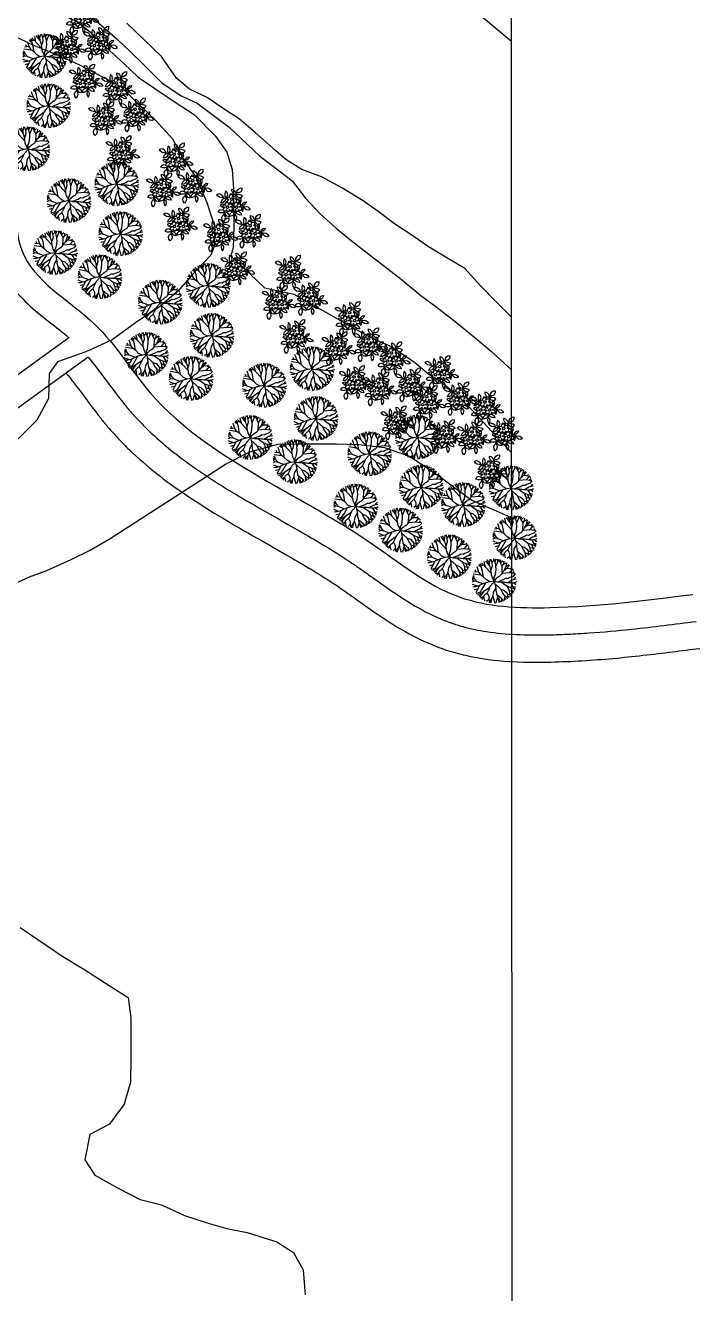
# Model space of a CAD drawing. Header units: millimetres. Extents: x 1101 to 4203, y 1053 to 1744.
# Drawn here: x 1820.6 to 1894.9, y 1254 to 1393.8 of the extents above; entities that cross this region are included whole.
import ezdxf

# ---------------------------------------------------------------- set-up
doc = ezdxf.new("R2010")
doc.units = ezdxf.units.MM
doc.layers.add('01_Fina', color=7, linetype='Continuous')
doc.layers.add('NEW_PLANTS', color=7, linetype='Continuous')
doc.styles.get("Standard").update_dxf_attribs({"font": 'arial.ttf'})

# ---------------------------------------------------------------- blocks, each defined once
blk = doc.blocks.new('shrubs')
at = {"layer": 'NEW_PLANTS', "color": 70, "linetype": 'Continuous'}
for points in [[(4503.76, 910), (4505.08, 910.66), (4506.4, 910.22), (4507.51, 909.33), (4508.17, 907.79), (4506.85, 907.79), (4505.52, 908.01), (4504.42, 908.89)], [(4509.71, 912.42), (4509.27, 910.66), (4509.27, 908.89), (4509.71, 907.35), (4510.82, 908.45), (4511.26, 909.78), (4510.82, 911.32)], [(4514.12, 913.75), (4515.23, 913.3), (4516.33, 912.2), (4516.77, 911.1), (4516.99, 909.78), (4515.67, 910.22), (4514.79, 911.1), (4514.12, 912.42)], [(4521.62, 908.89), (4520.3, 909.55), (4518.76, 910), (4516.99, 909.78), (4517.87, 908.45), (4519.2, 907.79), (4520.52, 907.79)], [(4520.96, 914.63), (4520.96, 913.08), (4520.3, 911.76), (4518.98, 911.1), (4517.65, 911.1), (4517.87, 912.42), (4518.54, 913.53), (4519.64, 914.41)], [(4518.98, 903.38), (4520.08, 904.26), (4520.52, 905.58), (4520.52, 906.91), (4519.64, 908.01), (4518.73, 906.15), (4520.1, 905.12), (4518.73, 904.64)], [(4504.42, 897.86), (4505.96, 897.42), (4507.51, 897.42), (4509.27, 897.86), (4508.17, 898.97), (4506.63, 899.41), (4505.3, 898.97)], [(4506.4, 904.04), (4507.07, 905.8), (4508.17, 906.91), (4509.71, 907.35), (4509.49, 906.03), (4508.83, 904.92), (4507.73, 904.26)], [(4524.27, 904.92), (4523.83, 903.6), (4522.73, 902.72), (4521.4, 902.28), (4521.84, 903.82), (4522.95, 904.7)], [(4526.92, 899.41), (4525.59, 898.97), (4524.27, 899.19), (4523.17, 900.07), (4522.73, 901.39), (4524.05, 901.61), (4525.15, 901.39), (4526.25, 900.51)], [(4508.17, 891.03), (4507.29, 892.35), (4507.07, 893.89), (4507.51, 895.22), (4508.61, 896.1), (4509.27, 895), (4509.49, 893.45), (4509.05, 892.13)], [(4512.14, 894.55), (4510.6, 895), (4509.49, 896.32), (4509.27, 897.86), (4510.37, 897.64), (4511.26, 896.98), (4511.92, 895.88)], [(4512.36, 895.22), (4513.68, 895.22), (4515.01, 895.66), (4515.89, 896.54), (4516.55, 897.64), (4515.23, 897.86), (4513.9, 897.42), (4513.02, 896.54)], [(4516.55, 891.69), (4517.43, 892.79), (4517.65, 894.11), (4517.21, 895.22), (4516.33, 896.1), (4515.67, 894.55), (4515.89, 893.01)], [(4520.74, 895.66), (4519.2, 895.88), (4517.87, 896.54), (4516.55, 897.64), (4517.87, 898.3), (4519.2, 898.08), (4520.3, 897.2)]]:
    blk.add_lwpolyline(points, close=True, dxfattribs=at)
for points in [[(4508.17, 907.79), (4511.04, 906.47), (4511.57, 906.06)], [(4512.61, 908.04), (4512.58, 907.98)], [(4515.38, 908.87), (4515.23, 909.33), (4514.12, 910.22), (4512.8, 910.22), (4512.94, 909.6)], [(4517.65, 911.1), (4516.51, 908.81)], [(4509.02, 902.78), (4508.83, 902.94), (4507.51, 903.16), (4505.96, 902.5), (4507.29, 901.39), (4508.74, 900.56)], [(4511.15, 905.48), (4510.82, 905.36), (4509.71, 904.26), (4509.29, 902.8)], [(4511.78, 903.65), (4511.92, 903.82), (4511.94, 904.04)], [(4513.48, 903.84), (4513.12, 903.47)], [(4513.13, 903.47), (4513.24, 903.6)], [(4513.25, 904.76), (4513.28, 904.74)], [(4514.03, 901.09), (4514.12, 901.17), (4514.34, 902.72), (4514.11, 903.52)], [(4514.45, 900.25), (4514.6, 900.19)], [(4514.52, 903.52), (4515.14, 902.77)], [(4515.65, 904.51), (4515.23, 904.26), (4515.11, 904.26)], [(4515.42, 900.83), (4515.23, 901.17)], [(4517.1, 904.86), (4517.21, 904.7), (4518.76, 904.48), (4520.08, 905.14), (4518.76, 906.25), (4517.63, 906.63), (4516.28, 906.94)], [(4516.33, 896.1), (4516.55, 897.86), (4516.35, 898.68)], [(4516.73, 907.38), (4517.65, 907.35), (4517.7, 906.63), (4516.76, 906.69)], [(4516.8, 899.33), (4516.75, 899.35)], [(4518.78, 903.4), (4518.09, 903.48)], [(4518.37, 903.26), (4518.15, 903.21)], [(4520.8, 899.76), (4521.18, 899.19), (4519.42, 898.75), (4518.57, 898.85)], [(4522.73, 901.39), (4520.96, 902.5), (4520.15, 902.86)], [(4520.8, 899.88), (4521.27, 899.28), (4520.74, 898.97), (4521.84, 898.08), (4522.06, 899.63), (4522.06, 900.95), (4521.4, 902.28), (4520.74, 901.39), (4520.52, 900.95)], [(4508.61, 896.1), (4509.35, 898.5)], [(4515.25, 898.56), (4515.23, 898.53), (4513.68, 898.08), (4512.14, 898.3), (4512.11, 898.33)]]:
    blk.add_lwpolyline(points, dxfattribs=at)
at = {"layer": 'NEW_PLANTS', "color": 30, "linetype": 'Continuous', "true_color": 0xf26722}
blk.add_lwpolyline([(4516.64, 906.81), (4517.3, 906.15), (4517.3, 905.06), (4516.64, 904.4), (4515.76, 904.4), (4515.11, 905.06), (4515.11, 904.18), (4514.67, 903.52), (4513.79, 903.52), (4513.13, 904.18), (4513.35, 905.06), (4513.13, 904.4), (4512.26, 903.96), (4511.38, 904.18), (4510.94, 905.06), (4511.38, 905.93), (4512.04, 906.37), (4511.38, 906.37), (4510.94, 907.25), (4511.16, 907.91), (4512.04, 908.34), (4512.7, 907.91), (4512.26, 908.56), (4512.7, 909.44), (4513.35, 909.88), (4514.23, 909.66), (4514.89, 909), (4514.67, 908.12), (4515.11, 908.78), (4515.76, 909), (4516.64, 908.78), (4516.86, 907.91), (4516.64, 907.03)], dxfattribs=at)
for points in [[(4513.1, 906.71, -0.098476), (4513.16, 907.03, -0.098485), (4513.34, 907.29, -0.098498), (4513.61, 907.47, -0.098507), (4513.93, 907.54, -0.098507), (4514.24, 907.47, -0.098498), (4514.51, 907.29, -0.098485), (4514.69, 907.03, -0.098476), (4514.75, 906.71, -0.098476), (4514.69, 906.39, -0.098485), (4514.51, 906.12, -0.098498), (4514.24, 905.94, -0.098507), (4513.93, 905.88, -0.098507), (4513.61, 905.94, -0.098498), (4513.34, 906.12, -0.098485), (4513.16, 906.39, -0.098476)], [(4510.27, 901.17, -0.098476), (4510.33, 901.49, -0.098485), (4510.51, 901.76, -0.098498), (4510.78, 901.94, -0.098507), (4511.1, 902, -0.098507), (4511.42, 901.94, -0.098498), (4511.68, 901.76, -0.098485), (4511.86, 901.49, -0.098476), (4511.93, 901.17, -0.098476), (4511.86, 900.86, -0.098485), (4511.68, 900.59, -0.098498), (4511.42, 900.41, -0.098507), (4511.1, 900.34, -0.098507), (4510.78, 900.41, -0.098498), (4510.51, 900.59, -0.098485), (4510.33, 900.86, -0.098476)], [(4516.51, 901.17, -0.098476), (4516.57, 901.49, -0.098485), (4516.75, 901.76, -0.098498), (4517.02, 901.94, -0.098507), (4517.34, 902, -0.098507), (4517.66, 901.94, -0.098498), (4517.93, 901.76, -0.098485), (4518.11, 901.49, -0.098476), (4518.17, 901.17, -0.098476), (4518.11, 900.86, -0.098485), (4517.93, 900.59, -0.098498), (4517.66, 900.41, -0.098507), (4517.34, 900.34, -0.098507), (4517.02, 900.41, -0.098498), (4516.75, 900.59, -0.098485), (4516.57, 900.86, -0.098476)]]:
    blk.add_lwpolyline(points, format="xyb", close=True, dxfattribs=at)
for points in [[(4509.41, 900.89), (4508.53, 900.89), (4508.1, 901.77), (4508.31, 902.43), (4509.19, 902.87), (4509.85, 902.43), (4509.41, 903.08), (4509.85, 903.96), (4510.51, 904.4), (4511.38, 904.18), (4512.04, 903.3), (4511.82, 902.43), (4512.26, 903.3), (4512.92, 903.52), (4513.79, 903.3), (4514.01, 902.43), (4513.79, 901.55), (4512.92, 901.33), (4513.79, 901.33), (4514.45, 900.67), (4514.45, 899.58), (4513.79, 898.92), (4512.92, 898.92), (4512.26, 899.58), (4512.48, 898.7), (4511.82, 898.04), (4510.94, 898.04), (4510.29, 898.7), (4510.51, 899.58), (4510.29, 898.7), (4509.41, 898.48), (4508.53, 898.7), (4508.1, 899.58), (4508.53, 900.46)], [(4515.54, 900.89), (4514.67, 900.89), (4514.23, 901.77), (4514.45, 902.43), (4515.33, 902.87), (4515.98, 902.43), (4515.76, 903.08), (4515.98, 903.96), (4516.86, 904.4), (4517.74, 904.18), (4518.17, 903.3), (4517.95, 902.43), (4518.39, 903.3), (4519.27, 903.52), (4519.93, 903.3), (4520.36, 902.43), (4519.93, 901.55), (4519.05, 901.33), (4520.15, 901.33), (4520.8, 900.67), (4520.8, 899.58), (4520.15, 898.92), (4519.05, 898.92), (4518.39, 899.58), (4518.61, 898.7), (4517.95, 898.04), (4517.08, 898.04), (4516.64, 898.7), (4516.86, 899.58), (4516.42, 898.7), (4515.54, 898.48), (4514.67, 898.7), (4514.45, 899.58), (4514.67, 900.46)]]:
    blk.add_lwpolyline(points, close=True, dxfattribs=at)
blk = doc.blocks.new('tree9')
at = {"color": 106}
for p, q in [((948.46, 449.12), (946.24, 451.41)), ((948.53, 449.07), (947.84, 452.26)), ((950.91, 449.87), (948.69, 452.66)), ((950.75, 450.95), (951.14, 453.4)), ((952.34, 451.69), (951.65, 453.57)), ((952.34, 451.63), (953.87, 453.57)), ((952.56, 449.81), (952.34, 451.63)), ((953.99, 451.86), (953.08, 453.69)), ((953.99, 451.86), (954.56, 453.63)), ((954.56, 449.53), (953.99, 451.86)), ((954.5, 449.41), (955.3, 451.58)), ((955.3, 451.58), (956.21, 453.34)), ((955.64, 452.2), (955.41, 453.57)), ((957.12, 451.41), (956.38, 453.4)), ((957.12, 451.41), (957.24, 453.12)), ((957.12, 451.41), (958.38, 452.66)), ((958.09, 449.64), (957.12, 451.41)), ((959, 450.84), (959.11, 452.31)), ((959.06, 450.84), (960.36, 451.63)), ((960.31, 449.58), (960.71, 451.47)), ((946.02, 444.46), (941.69, 445.09)), ((943.23, 446.39), (942.03, 446.22)), ((943.23, 446.46), (942.77, 447.47)), ((944.82, 446.22), (943.23, 446.46)), ((944.82, 446.22), (943.8, 449.19)), ((946.24, 448.84), (944.71, 449.87)), ((946.07, 444.46), (944.82, 446.22)), ((947.61, 449.81), (945.05, 450.27)), ((946.75, 447.25), (945.73, 450.84)), ((947.5, 443.43), (946.07, 444.46)), ((947.44, 443.43), (946.75, 447.25)), ((951.71, 445.6), (948.53, 449.07)), ((951.77, 447.47), (952.56, 449.81)), ((953.53, 443.27), (954.1, 444.23)), ((954.1, 444.23), (954.44, 445.94)), ((954.44, 445.94), (954.62, 447.99)), ((954.62, 447.99), (954.5, 449.41)), ((957.97, 445.49), (958.09, 449.64)), ((958.09, 449.64), (959, 450.84)), ((958.09, 445.54), (962.07, 445.94)), ((959.4, 447.42), (960.31, 449.58)), ((960.42, 449.53), (961.85, 450.44)), ((960.71, 448.44), (962.76, 448.33)), ((962.07, 445.94), (964.18, 445.6)), ((962.14, 445.94), (964.01, 448.11)), ((962.42, 448.28), (964.47, 447.25)), ((962.76, 448.33), (963.33, 448.9)), ((964.18, 445.6), (964.81, 446.57)), ((964.18, 445.6), (965.26, 445.65)), ((964.36, 444), (965.49, 445.2)), ((942.09, 441.05), (941.06, 440.48)), ((942.09, 443.6), (941.12, 442.87)), ((942.42, 442.46), (941.12, 442.41)), ((942.14, 441.05), (941.12, 441.95)), ((944.02, 438.19), (941.17, 439.27)), ((942.09, 443.6), (941.46, 444.12)), ((942.42, 442.46), (942.09, 443.6)), ((943.8, 440.81), (942.14, 441.05)), ((943.91, 440.76), (942.42, 442.46)), ((947.04, 439.56), (943.91, 440.76)), ((945.28, 438.59), (943.96, 436.08)), ((947.1, 437.45), (945.5, 434.83)), ((948.58, 440.02), (947.1, 437.45)), ((950.97, 437.57), (947.44, 435.07)), ((949.09, 441.78), (947.5, 443.43)), ((951.08, 440.76), (949.09, 441.78)), ((954.33, 437.23), (952.97, 434.95)), ((953.48, 441.27), (953.53, 443.27)), ((954.05, 439.56), (957.12, 436.72)), ((955.3, 440.76), (958.77, 442.06)), ((957.52, 440.65), (960.88, 438.31)), ((958.77, 442.06), (960.03, 442.87)), ((960.03, 442.87), (961.39, 442.81)), ((960.88, 438.31), (962.01, 435.58)), ((961, 438.25), (965.15, 436.77)), ((961.17, 440.36), (963.5, 441.78)), ((961.39, 442.81), (962.3, 443.32)), ((962.3, 443.32), (964.36, 444)), ((962.82, 437.57), (963.95, 434.26)), ((962.87, 440.19), (963.61, 439.05)), ((963.5, 441.78), (965.95, 442.35)), ((963.61, 439.05), (964.12, 438.08)), ((964.12, 438.08), (965.61, 437.97)), ((964.23, 438.08), (964.47, 437.23)), ((964.41, 440.3), (965.83, 439.16)), ((964.47, 437.23), (965.44, 437.34)), ((964.47, 437.23), (964.92, 436.08)), ((964.58, 442.06), (965.77, 443.43)), ((944.25, 436.66), (942.26, 436.2)), ((943.96, 436.08), (943.06, 434.55)), ((945.5, 434.83), (943.28, 433.86)), ((947.38, 435.07), (944.02, 433.24)), ((946.18, 433.42), (944.93, 432.5)), ((946.18, 433.47), (945.61, 431.64)), ((947.15, 431.99), (945.96, 431.36)), ((947.44, 435.07), (946.18, 433.47)), ((947.5, 432.45), (948.01, 429.94)), ((950.46, 430.68), (949.21, 429.6)), ((949.49, 434.43), (950.4, 432.5)), ((950.4, 432.5), (950.46, 430.68)), ((951.88, 431.13), (950.46, 429.09)), ((950.46, 430.62), (951.14, 428.97)), ((952.05, 431.13), (951.65, 428.85)), ((952.68, 432.61), (952.05, 431.13)), ((952.97, 434.95), (952.68, 432.61)), ((952.73, 432.5), (953.87, 428.74)), ((955.41, 432.1), (954.5, 428.85)), ((955.02, 433.64), (957.75, 431.36)), ((955.7, 431.42), (957.06, 429.31)), ((957.12, 436.72), (958.32, 434.21)), ((957.17, 436.6), (959, 436.03)), ((957.75, 431.36), (957.52, 429.37)), ((957.81, 431.31), (958.6, 429.88)), ((958.32, 434.21), (959.4, 432.78)), ((959, 436.03), (960.25, 434.83)), ((959.4, 432.78), (959.22, 430.1)), ((959.4, 431.64), (960.14, 430.74)), ((959.46, 432.73), (960.54, 432.33)), ((960.25, 434.83), (960.93, 433.81)), ((960.54, 432.33), (961.39, 431.48)), ((961, 432.56), (960.82, 431.19)), ((960.93, 433.81), (961, 432.56)), ((961, 433.75), (963.22, 433.42)), ((961.05, 432.56), (962.19, 432.16)), ((962.01, 435.58), (962.14, 433.7)), ((962.07, 435.64), (963.67, 435.75)), ((962.14, 433.7), (962.7, 432.61)), ((962.19, 434.32), (963.55, 433.86)), ((963.67, 435.75), (964.52, 435.35))]:
    blk.add_line(p, q, dxfattribs=at)
for points in [[(953.51, 441.18), (952.47, 443.26, -0.10411), (951.83, 445.71, 0.032984), (951.65, 447.25, 0.034072), (951.2, 449.01, -0.030956), (950.8, 450.55, 0.076171), (950.29, 451.98, -0.026216), (949.72, 453.17, 1.568784)], [(953.51, 441.18), (954.56, 442.46, -0.107856), (956.49, 444, 0.175024), (957.92, 445.49, -0.125464), (959.4, 447.36, 0.043348), (961.28, 449.07, 0.04978), (962.14, 450.21, -8.896609)], [(953.51, 441.18), (951.14, 440.76, 0.029099), (949.21, 440.3, 0.05336), (945.96, 438.94, -0.09082), (943.06, 437.97, -0.003401), (941.41, 437.74, 1.084963)], [(953.51, 441.18), (953.13, 440.53, -0.07796), (952.05, 439.22, 0.120857), (950.91, 437.57, -0.011392), (950.29, 436.03, -0.038005), (949.54, 434.61, -0.112949), (948.46, 433.53, 0.14803), (947.27, 432.16, 0.020427), (946.7, 430.74, 1.639795)], [(953.51, 441.18), (955.3, 440.81, 0.056937), (957.24, 440.65, -0.035612), (959.79, 440.53, 0.008822), (963.33, 440.19, 0.099585), (965.2, 440.41, 0.073278), (966.12, 440.87, -1.918828)], [(953.51, 441.18), (953.94, 439.67, -0.054456), (954.33, 437.34, 0.065281), (955.13, 433.13, -0.028329), (956.21, 429.09, 4.035528)]]:
    blk.add_lwpolyline(points, format="xyb", dxfattribs=at)
at = {"color": 106, "flags": 1}
for tag, p in [('ITEM', (953.79, 443.71)), ('SIZE', (953.53, 441.16))]:
    blk.add_attdef(tag, p, '', height=2.09, dxfattribs=at)
blk = doc.blocks.new('Borde del rio puyo')
for name, p, xscale, yscale, zscale in [('shrubs', (1110.53, 1251.5), 0.1586335689872081, 0.1586335689872081, 0.1586335689872081), ('shrubs', (1112.58, 1248.6), 0.1586335689872081, 0.1586335689872081, 0.1586335689872081), ('tree9', (1636.71, 1304.35), 0.1950770953426661, 0.1950770953426661, 0.1950770953426661), ('shrubs', (1109.1, 1248.18), 0.1586335689872081, 0.1586335689872081, 0.1586335689872081), ('shrubs', (1111.01, 1244.43), 0.1586335689872081, 0.1586335689872081, 0.1586335689872081), ('shrubs', (1114.56, 1243.61), 0.1586335689872081, 0.1586335689872081, 0.1586335689872081), ('tree9', (1637.13, 1298.85), 0.1950770953426661, 0.1950770953426661, 0.1950770953426661), ('shrubs', (1113.13, 1240.29), 0.1586335689872081, 0.1586335689872081, 0.1586335689872081), ('shrubs', (1116.61, 1240.7), 0.1586335689872081, 0.1586335689872081, 0.1586335689872081), ('tree9', (1634.85, 1294.11), 0.1950770953426661, 0.1950770953426661, 0.1950770953426661), ('shrubs', (1115.04, 1236.54), 0.1586335689872081, 0.1586335689872081, 0.1586335689872081), ('shrubs', (1120.92, 1235.75), 0.1586335689872081, 0.1586335689872081, 0.1586335689872081), ('tree9', (1644.64, 1290.25), 0.1950770953426661, 0.1950770953426661, 0.1950770953426661), ('tree9', (1639.37, 1288.41), 0.1950770953426661, 0.1950770953426661, 0.1950770953426661), ('shrubs', (1119.5, 1232.43), 0.1586335689872081, 0.1586335689872081, 0.1586335689872081), ('shrubs', (1122.97, 1232.85), 0.1586335689872081, 0.1586335689872081, 0.1586335689872081), ('shrubs', (1127.25, 1230.8), 0.1586335689872081, 0.1586335689872081, 0.1586335689872081), ('tree9', (1645.07, 1284.76), 0.1950770953426661, 0.1950770953426661, 0.1950770953426661), ('shrubs', (1121.4, 1228.68), 0.1586335689872081, 0.1586335689872081, 0.1586335689872081), ('shrubs', (1125.82, 1227.48), 0.1586335689872081, 0.1586335689872081, 0.1586335689872081), ('shrubs', (1129.3, 1227.89), 0.1586335689872081, 0.1586335689872081, 0.1586335689872081), ('tree9', (1637.84, 1282.67), 0.1950770953426661, 0.1950770953426661, 0.1950770953426661), ('tree9', (1642.79, 1280.01), 0.1950770953426661, 0.1950770953426661, 0.1950770953426661), ('shrubs', (1127.73, 1223.73), 0.1586335689872081, 0.1586335689872081, 0.1586335689872081), ('shrubs', (1133.7, 1223.36), 0.1586335689872081, 0.1586335689872081, 0.1586335689872081), ('tree9', (1654.71, 1279.05), 0.1950770953426661, 0.1950770953426661, 0.1950770953426661), ('tree9', (1649.44, 1277.21), 0.1950770953426661, 0.1950770953426661, 0.1950770953426661), ('shrubs', (1135.75, 1220.46), 0.1586335689872081, 0.1586335689872081, 0.1586335689872081), ('shrubs', (1132.27, 1220.04), 0.1586335689872081, 0.1586335689872081, 0.1586335689872081), ('shrubs', (1140.27, 1218.28), 0.1586335689872081, 0.1586335689872081, 0.1586335689872081), ('tree9', (1655.14, 1273.55), 0.1950770953426661, 0.1950770953426661, 0.1950770953426661), ('shrubs', (1134.18, 1216.29), 0.1586335689872081, 0.1586335689872081, 0.1586335689872081), ('tree9', (1647.9, 1271.46), 0.1950770953426661, 0.1950770953426661, 0.1950770953426661), ('shrubs', (1138.85, 1214.96), 0.1586335689872081, 0.1586335689872081, 0.1586335689872081), ('shrubs', (1142.33, 1215.38), 0.1586335689872081, 0.1586335689872081, 0.1586335689872081), ('shrubs', (1144.87, 1213.84), 0.1586335689872081, 0.1586335689872081, 0.1586335689872081), ('tree9', (1652.85, 1268.81), 0.1950770953426661, 0.1950770953426661, 0.1950770953426661), ('tree9', (1666.18, 1269.89), 0.1950770953426661, 0.1950770953426661, 0.1950770953426661), ('shrubs', (1150.2, 1212.33), 0.1586335689872081, 0.1586335689872081, 0.1586335689872081), ('tree9', (1660.91, 1268.05), 0.1950770953426661, 0.1950770953426661, 0.1950770953426661), ('shrubs', (1140.75, 1211.21), 0.1586335689872081, 0.1586335689872081, 0.1586335689872081), ('shrubs', (1146.93, 1210.94), 0.1586335689872081, 0.1586335689872081, 0.1586335689872081), ('shrubs', (1143.45, 1210.53), 0.1586335689872081, 0.1586335689872081, 0.1586335689872081), ('shrubs', (1152.25, 1209.43), 0.1586335689872081, 0.1586335689872081, 0.1586335689872081), ('tree9', (1666.61, 1264.39), 0.1950770953426661, 0.1950770953426661, 0.1950770953426661), ('shrubs', (1148.77, 1209.02), 0.1586335689872081, 0.1586335689872081, 0.1586335689872081), ('shrubs', (1155.18, 1208.44), 0.1586335689872081, 0.1586335689872081, 0.1586335689872081), ('shrubs', (1145.35, 1206.78), 0.1586335689872081, 0.1586335689872081, 0.1586335689872081), ('tree9', (1659.37, 1262.3), 0.1950770953426661, 0.1950770953426661, 0.1950770953426661), ('tree9', (1677.79, 1262.34), 0.1950770953426661, 0.1950770953426661, 0.1950770953426661), ('shrubs', (1150.68, 1205.27), 0.1586335689872081, 0.1586335689872081, 0.1586335689872081), ('shrubs', (1153.76, 1205.13), 0.1586335689872081, 0.1586335689872081, 0.1586335689872081), ('shrubs', (1157.24, 1205.54), 0.1586335689872081, 0.1586335689872081, 0.1586335689872081), ('tree9', (1672.52, 1260.5), 0.1950770953426661, 0.1950770953426661, 0.1950770953426661), ('tree9', (1664.32, 1259.64), 0.1950770953426661, 0.1950770953426661, 0.1950770953426661), ('shrubs', (1155.66, 1201.38), 0.1586335689872081, 0.1586335689872081, 0.1586335689872081), ('tree9', (1678.22, 1256.84), 0.1950770953426661, 0.1950770953426661, 0.1950770953426661), ('tree9', (1688.12, 1256.74), 0.1950770953426661, 0.1950770953426661, 0.1950770953426661), ('tree9', (1670.99, 1254.75), 0.1950770953426661, 0.1950770953426661, 0.1950770953426661), ('tree9', (1682.85, 1254.9), 0.1950770953426661, 0.1950770953426661, 0.1950770953426661), ('tree9', (1675.94, 1252.09), 0.1950770953426661, 0.1950770953426661, 0.1950770953426661), ('tree9', (1688.54, 1251.24), 0.1950770953426661, 0.1950770953426661, 0.1950770953426661), ('tree9', (1681.31, 1249.15), 0.1950770953426661, 0.1950770953426661, 0.1950770953426661), ('tree9', (1686.26, 1246.49), 0.1950770953426661, 0.1950770953426661, 0.1950770953426661)]:
    blk.add_blockref(name, p, dxfattribs=dict(xscale=xscale, yscale=yscale, zscale=zscale))

msp = doc.modelspace()

# ---------------------------------------------------------------- linework, layer by layer
for points in [[(1825.37, 1359.37), (1570.36, 1174.55)], [(1827.51, 1357.21), (1492.6, 1114.49), (1478.23, 1104.06), (1420, 1184.71), (1381.36, 1234.77)]]:
    msp.add_lwpolyline(points)
msp.add_spline([(1206.55, 1742.41), (1198.04, 1713.25), (1191.71, 1699.46), (1188.12, 1692.66), (1185.8, 1676.36), (1188.2, 1664.12), (1192.37, 1645.4), (1198.96, 1631.58), (1205.92, 1617.92), (1212.01, 1606.12), (1219.8, 1593.74), (1226.03, 1584.56), (1235.41, 1573.92), (1239.38, 1569.04), (1262.46, 1553.75), (1273.82, 1547.94), (1292.28, 1545.86), (1304.63, 1545.03), (1323.86, 1547.24), (1343.77, 1554.24), (1348.18, 1560.24), (1355.1, 1558.48), (1361.05, 1563.53), (1368.81, 1564.74), (1375.81, 1569.68), (1387.22, 1575.31), (1397.88, 1585.58), (1409.72, 1597.18), (1418.41, 1615.58), (1419.86, 1625.08), (1420.37, 1642), (1422.23, 1651.7), (1429.17, 1651.45), (1435.26, 1654.71), (1443.36, 1656.59), (1455.3, 1651.18), (1462.27, 1643.18), (1465.93, 1633.22), (1474.19, 1620.72), (1478.65, 1616.67), (1481.05, 1602.66), (1484.13, 1591.31), (1484.89, 1574.33), (1484.36, 1564.21), (1486.42, 1559.18), (1489.39, 1548.07), (1492.67, 1543.87), (1495.89, 1536.95), (1501.55, 1533.07), (1522.85, 1527), (1548.84, 1524.65), (1563.37, 1519.91), (1597.01, 1518.92), (1608.07, 1518.76), (1621.87, 1530.8), (1629.23, 1540.85), (1637.33, 1541.75), (1654.58, 1528.41), (1666.45, 1514.07), (1678.81, 1502.28), (1683.26, 1485.42), (1688.26, 1473.25), (1696.09, 1462), (1707.13, 1455.14), (1716.58, 1451.32), (1728.09, 1440.45), (1739.12, 1428.49), (1752, 1419.89), (1768.14, 1407.72), (1779.75, 1403.89), (1792.3, 1394.74), (1800.33, 1389.87), (1811.75, 1382.95), (1818.47, 1377.64), (1820.17, 1369.01), (1828.21, 1360.85), (1834.33, 1353.31), (1847.27, 1343.54), (1858.6, 1336.79), (1868.42, 1330.8), (1878.4, 1329.63), (1894.15, 1331.08)], degree=3)
for points, knots in [([(1581.9, 1515.8), (1582.21, 1515.81), (1582.52, 1515.83), (1584.75, 1515.92), (1586.66, 1516), (1589.75, 1516.08), (1590.93, 1516.1), (1593.07, 1516.09), (1594.02, 1516.07), (1595.51, 1516), (1596.05, 1515.97), (1597.21, 1515.9), (1597.82, 1515.84), (1599.09, 1515.73), (1599.73, 1515.67), (1601.69, 1515.5), (1603.04, 1515.4), (1605.8, 1515.41), (1607.22, 1515.51), (1609.86, 1516.07), (1611.02, 1516.47), (1613.22, 1517.46), (1614.27, 1518.07), (1617.27, 1520.14), (1619.05, 1521.85), (1621.37, 1524.64), (1622.07, 1525.57), (1623.16, 1527.16), (1623.58, 1527.81), (1624.31, 1529.01), (1624.64, 1529.58), (1625.25, 1530.69), (1625.54, 1531.23), (1626.39, 1532.83), (1626.92, 1533.83), (1627.98, 1535.58), (1628.51, 1536.33), (1629.36, 1537.26), (1629.68, 1537.56), (1630.21, 1537.96), (1630.43, 1538.09), (1630.88, 1538.33), (1631.13, 1538.44), (1632.09, 1538.78), (1632.92, 1538.94), (1634.7, 1539.04), (1635.65, 1538.98), (1637.49, 1538.69), (1638.36, 1538.46), (1640.51, 1537.67), (1641.75, 1537.01), (1644.15, 1535.37), (1645.32, 1534.39), (1647.57, 1532.2), (1648.66, 1530.99), (1650.67, 1528.58), (1651.59, 1527.4), (1653.39, 1525.02), (1654.28, 1523.82), (1656.83, 1520.39), (1658.52, 1518.15), (1661.09, 1515.2), (1661.81, 1514.42), (1663.05, 1513.16), (1663.55, 1512.66), (1664.48, 1511.8), (1664.9, 1511.43), (1665.73, 1510.7), (1666.15, 1510.35), (1667.41, 1509.3), (1668.25, 1508.63), (1670.43, 1506.88), (1671.73, 1505.82), (1674.01, 1503.68), (1675, 1502.6), (1676.09, 1501.01), (1676.37, 1500.53), (1676.9, 1499.49), (1677.13, 1498.94), (1677.89, 1496.89), (1678.29, 1495.23), (1678.99, 1491.68), (1679.29, 1489.78), (1679.85, 1486.83), (1680.07, 1485.81), (1680.69, 1483.33), (1681.14, 1481.91), (1682.14, 1479.16), (1682.69, 1477.83), (1683.86, 1475.26), (1684.47, 1474.03), (1685.5, 1472.04), (1685.9, 1471.28), (1686.74, 1469.75), (1687.17, 1468.98), (1688.53, 1466.69), (1689.51, 1465.18), (1691.43, 1462.64), (1692.32, 1461.57), (1693.85, 1459.99), (1694.43, 1459.43), (1695.64, 1458.37), (1696.26, 1457.86), (1698.17, 1456.42), (1699.52, 1455.56), (1702.08, 1454.13), (1703.29, 1453.53), (1705.07, 1452.74), (1705.64, 1452.51), (1706.77, 1452.06), (1707.32, 1451.85), (1708.98, 1451.24), (1710.05, 1450.87), (1711.84, 1450.2), (1712.58, 1449.91), (1713.78, 1449.38), (1714.26, 1449.15), (1715.08, 1448.73), (1715.43, 1448.53), (1716.14, 1448.1), (1716.48, 1447.87), (1717.52, 1447.16), (1718.19, 1446.63), (1720.66, 1444.5), (1722.37, 1442.62), (1725.1, 1439.39), (1726.12, 1438.12), (1728.18, 1435.58), (1729.22, 1434.3), (1731.18, 1432.03), (1732.08, 1431.02), (1733.9, 1429.13), (1734.82, 1428.24), (1736.3, 1426.92), (1736.84, 1426.47), (1737.93, 1425.6), (1738.49, 1425.19), (1740.17, 1423.99), (1741.3, 1423.25), (1744.33, 1421.33), (1746.2, 1420.21), (1748.62, 1418.61), (1749.25, 1418.18), (1750.26, 1417.44), (1750.65, 1417.15), (1751.42, 1416.55), (1751.8, 1416.23), (1752.96, 1415.28), (1753.73, 1414.61), (1756.09, 1412.53), (1757.71, 1411.07), (1761.17, 1408.29), (1763.02, 1406.96), (1765.56, 1405.6), (1766.07, 1405.36), (1767.03, 1404.92), (1767.5, 1404.73), (1768.41, 1404.38), (1768.87, 1404.22), (1770.24, 1403.77), (1771.14, 1403.51), (1773.4, 1402.88), (1774.74, 1402.53), (1776.52, 1401.95), (1777.06, 1401.77), (1778.16, 1401.33), (1778.72, 1401.07), (1779.83, 1400.49), (1780.38, 1400.16), (1782.21, 1398.97), (1783.49, 1397.97), (1786.12, 1395.81), (1787.48, 1394.65), (1789.38, 1393.16), (1789.85, 1392.81), (1790.72, 1392.18), (1791.13, 1391.9), (1791.95, 1391.35), (1792.36, 1391.09), (1793.58, 1390.32), (1794.4, 1389.83), (1796.22, 1388.77), (1797.22, 1388.21), (1798.7, 1387.35), (1799.21, 1387.05), (1800.22, 1386.44), (1800.73, 1386.13), (1802.25, 1385.19), (1803.27, 1384.55), (1805.2, 1383.35), (1806.1, 1382.79), (1807.67, 1381.84), (1808.31, 1381.46), (1809.35, 1380.86), (1809.73, 1380.64), (1810.45, 1380.24), (1810.79, 1380.05), (1811.45, 1379.69), (1811.77, 1379.51), (1812.69, 1378.98), (1813.27, 1378.64), (1814.27, 1377.96), (1814.69, 1377.62), (1815.28, 1377.05), (1815.48, 1376.8), (1815.68, 1376.49), (1815.73, 1376.41), (1815.82, 1376.23), (1815.87, 1376.13), (1815.96, 1375.89), (1816, 1375.75), (1816.17, 1375.15), (1816.26, 1374.57), (1816.42, 1373.22), (1816.48, 1372.46), (1816.66, 1370.82), (1816.78, 1369.94), (1817.1, 1368.73), (1817.19, 1368.43), (1817.38, 1367.9), (1817.47, 1367.67), (1817.67, 1367.21), (1817.78, 1366.99), (1818.12, 1366.35), (1818.37, 1365.95), (1819.31, 1364.61), (1820.08, 1363.81), (1821.64, 1362.36), (1822.44, 1361.73), (1823.97, 1360.52), (1824.7, 1359.95), (1825.35, 1359.39), (1825.36, 1359.38), (1825.37, 1359.37)], [692.631066, 692.631066, 692.631066, 692.631066, 693.545059, 693.545059, 699.24594, 699.24594, 702.815468, 702.815468, 705.699074, 705.699074, 707.366835, 707.366835, 709.237004, 709.237004, 711.107173, 711.107173, 714.84751, 714.84751, 718.587848, 718.587848, 721.726568, 721.726568, 724.865289, 724.865289, 731.197101, 731.197101, 734.165399, 734.165399, 736.112661, 736.112661, 737.77625, 737.77625, 739.43984, 739.43984, 742.778472, 742.778472, 746.117105, 746.117105, 748.11172, 748.11172, 749.432696, 749.432696, 750.753672, 750.753672, 754.013145, 754.013145, 757.272618, 757.272618, 760.532091, 760.532091, 765.491675, 765.491675, 770.451259, 770.451259, 775.410843, 775.410843, 779.839059, 779.839059, 784.267275, 784.267275, 792.527909, 792.527909, 795.560116, 795.560116, 797.532207, 797.532207, 799.074875, 799.074875, 800.617544, 800.617544, 803.702881, 803.702881, 808.820752, 808.820752, 813.938622, 813.938622, 816.155697, 816.155697, 818.372772, 818.372772, 823.941158, 823.941158, 829.509544, 829.509544, 832.400326, 832.400326, 836.513395, 836.513395, 840.626463, 840.626463, 844.598843, 844.598843, 847.109934, 847.109934, 849.621025, 849.621025, 854.643208, 854.643208, 858.446204, 858.446204, 860.62186, 860.62186, 862.797517, 862.797517, 867.148831, 867.148831, 870.854811, 870.854811, 872.546624, 872.546624, 874.238438, 874.238438, 877.622065, 877.622065, 880.185657, 880.185657, 881.993819, 881.993819, 883.448314, 883.448314, 884.902808, 884.902808, 887.811797, 887.811797, 895.73691, 895.73691, 900.537522, 900.537522, 905.338133, 905.338133, 909.227908, 909.227908, 912.859172, 912.859172, 914.817356, 914.817356, 916.775541, 916.775541, 920.691909, 920.691909, 927.274835, 927.274835, 929.696436, 929.696436, 931.239491, 931.239491, 932.782547, 932.782547, 935.868657, 935.868657, 942.179292, 942.179292, 948.489928, 948.489928, 949.993133, 949.993133, 951.318318, 951.318318, 952.643502, 952.643502, 955.293871, 955.293871, 959.493289, 959.493289, 961.390932, 961.390932, 963.620189, 963.620189, 965.849445, 965.849445, 971.036767, 971.036767, 976.224089, 976.224089, 977.838381, 977.838381, 979.205399, 979.205399, 980.572417, 980.572417, 983.306452, 983.306452, 986.754676, 986.754676, 988.604973, 988.604973, 990.455271, 990.455271, 994.155866, 994.155866, 997.315271, 997.315271, 999.451304, 999.451304, 1000.68022, 1000.68022, 1001.738987, 1001.738987, 1002.797754, 1002.797754, 1004.915288, 1004.915288, 1007.032822, 1007.032822, 1008.719796, 1008.719796, 1009.357501, 1009.357501, 1010.082654, 1010.082654, 1010.807807, 1010.807807, 1013.000807, 1013.000807, 1015.193806, 1015.193806, 1017.386806, 1017.386806, 1018.071955, 1018.071955, 1018.617831, 1018.617831, 1019.163707, 1019.163707, 1020.255459, 1020.255459, 1022.998233, 1022.998233, 1025.741006, 1025.741006, 1028.48378, 1028.48378, 1028.525833, 1028.525833, 1028.525833, 1028.525833]), ([(1827.51, 1357.21), (1827.72, 1356.96), (1827.93, 1356.7), (1828.87, 1355.51), (1829.6, 1354.5), (1830.79, 1352.92), (1831.2, 1352.39), (1831.98, 1351.43), (1832.35, 1351.01), (1833.1, 1350.2), (1833.48, 1349.81), (1834.65, 1348.65), (1835.47, 1347.93), (1837.98, 1345.87), (1839.75, 1344.63), (1843.32, 1342.35), (1845.13, 1341.3), (1848.67, 1339.28), (1850.41, 1338.31), (1853.05, 1336.77), (1853.99, 1336.2), (1855.47, 1335.27), (1856.03, 1334.9), (1856.95, 1334.28), (1857.31, 1334.03), (1858.06, 1333.51), (1858.43, 1333.24), (1859.58, 1332.43), (1860.36, 1331.87), (1862.19, 1330.62), (1863.26, 1329.94), (1865, 1329.01), (1865.62, 1328.7), (1866.67, 1328.25), (1867.1, 1328.09), (1867.95, 1327.79), (1868.38, 1327.65), (1869.68, 1327.3), (1870.55, 1327.12), (1873.63, 1326.64), (1875.83, 1326.59), (1878.75, 1326.63), (1879.55, 1326.66), (1881.14, 1326.73), (1881.94, 1326.78), (1884.3, 1326.94), (1885.86, 1327.09), (1889.81, 1327.5), (1892.19, 1327.81), (1894.54, 1328.11)], [1031.962495, 1031.962495, 1031.962495, 1031.962495, 1033.050367, 1033.050367, 1036.881028, 1036.881028, 1038.788453, 1038.788453, 1040.295818, 1040.295818, 1041.803183, 1041.803183, 1044.817913, 1044.817913, 1050.847372, 1050.847372, 1056.876832, 1056.876832, 1062.906291, 1062.906291, 1066.296777, 1066.296777, 1068.373731, 1068.373731, 1069.759744, 1069.759744, 1071.145758, 1071.145758, 1073.917785, 1073.917785, 1077.401831, 1077.401831, 1079.224952, 1079.224952, 1080.389248, 1080.389248, 1081.553543, 1081.553543, 1083.882135, 1083.882135, 1089.829276, 1089.829276, 1092.122046, 1092.122046, 1094.414816, 1094.414816, 1099.000355, 1099.000355, 1106.156638, 1106.156638, 1106.156638, 1106.156638]), ([(1827.51, 1357.21), (1827.72, 1356.96), (1827.93, 1356.7), (1828.87, 1355.51), (1829.6, 1354.5), (1830.79, 1352.92), (1831.2, 1352.39), (1831.98, 1351.43), (1832.35, 1351.01), (1833.1, 1350.2), (1833.48, 1349.81), (1834.65, 1348.65), (1835.47, 1347.93), (1837.98, 1345.87), (1839.75, 1344.63), (1843.32, 1342.35), (1845.13, 1341.3), (1848.67, 1339.28), (1850.41, 1338.31), (1853.05, 1336.77), (1853.99, 1336.2), (1855.47, 1335.27), (1856.03, 1334.9), (1856.95, 1334.28), (1857.31, 1334.03), (1858.06, 1333.51), (1858.43, 1333.24), (1859.58, 1332.43), (1860.36, 1331.87), (1862.19, 1330.62), (1863.26, 1329.94), (1865, 1329.01), (1865.62, 1328.7), (1866.67, 1328.25), (1867.1, 1328.09), (1867.95, 1327.79), (1868.38, 1327.65), (1869.68, 1327.3), (1870.55, 1327.12), (1873.63, 1326.64), (1875.83, 1326.59), (1878.75, 1326.63), (1879.55, 1326.66), (1881.14, 1326.73), (1881.94, 1326.78), (1884.3, 1326.94), (1885.86, 1327.09), (1889.81, 1327.5), (1892.19, 1327.81), (1894.54, 1328.11)], [1031.962495, 1031.962495, 1031.962495, 1031.962495, 1033.050367, 1033.050367, 1036.881028, 1036.881028, 1038.788453, 1038.788453, 1040.295818, 1040.295818, 1041.803183, 1041.803183, 1044.817913, 1044.817913, 1050.847372, 1050.847372, 1056.876832, 1056.876832, 1062.906291, 1062.906291, 1066.296777, 1066.296777, 1068.373731, 1068.373731, 1069.759744, 1069.759744, 1071.145758, 1071.145758, 1073.917785, 1073.917785, 1077.401831, 1077.401831, 1079.224952, 1079.224952, 1080.389248, 1080.389248, 1081.553543, 1081.553543, 1083.882135, 1083.882135, 1089.829276, 1089.829276, 1092.122046, 1092.122046, 1094.414816, 1094.414816, 1099.000355, 1099.000355, 1106.156638, 1106.156638, 1106.156638, 1106.156638]), ([(1825.07, 1355.44), (1825.07, 1355.44), (1825.08, 1355.44), (1825.63, 1354.79), (1826.21, 1354.05), (1827.45, 1352.38), (1828.12, 1351.46), (1829.13, 1350.18), (1829.38, 1349.87), (1829.86, 1349.31), (1830.09, 1349.05), (1830.54, 1348.55), (1830.77, 1348.3), (1831.46, 1347.58), (1831.94, 1347.11), (1833.38, 1345.76), (1834.38, 1344.92), (1837.49, 1342.5), (1839.67, 1341.09), (1843.11, 1339.01), (1844.4, 1338.26), (1846.92, 1336.83), (1848.14, 1336.14), (1850.19, 1334.97), (1851.02, 1334.48), (1852.45, 1333.62), (1853.05, 1333.25), (1854.02, 1332.63), (1854.41, 1332.38), (1855.09, 1331.92), (1855.38, 1331.72), (1855.98, 1331.3), (1856.29, 1331.08), (1857.24, 1330.41), (1857.9, 1329.94), (1859.67, 1328.7), (1860.84, 1327.91), (1863.14, 1326.58), (1864.21, 1326.03), (1865.72, 1325.4), (1866.07, 1325.27), (1866.79, 1325.01), (1867.15, 1324.89), (1868.23, 1324.57), (1868.94, 1324.4), (1871.66, 1323.84), (1873.62, 1323.68), (1876.52, 1323.6), (1877.53, 1323.61), (1880.84, 1323.68), (1883.12, 1323.83), (1887.59, 1324.23), (1889.77, 1324.49), (1892.92, 1324.88), (1893.92, 1325.01), (1894.92, 1325.13)], [1031.674678, 1031.674678, 1031.674678, 1031.674678, 1031.693042, 1031.693042, 1034.946003, 1034.946003, 1038.198965, 1038.198965, 1039.210817, 1039.210817, 1040.048785, 1040.048785, 1040.886752, 1040.886752, 1042.562688, 1042.562688, 1045.914559, 1045.914559, 1052.885366, 1052.885366, 1057.147962, 1057.147962, 1061.410559, 1061.410559, 1064.449354, 1064.449354, 1066.714796, 1066.714796, 1068.224795, 1068.224795, 1069.398491, 1069.398491, 1070.572187, 1070.572187, 1072.91958, 1072.91958, 1076.61059, 1076.61059, 1079.469266, 1079.469266, 1080.311066, 1080.311066, 1081.152866, 1081.152866, 1082.836465, 1082.836465, 1087.633423, 1087.633423, 1090.302757, 1090.302757, 1096.71814, 1096.71814, 1103.133523, 1103.133523, 1106.156638, 1106.156638, 1106.156638, 1106.156638])]:
    msp.add_open_spline(points, degree=3, knots=knots)
msp.add_open_spline([(1827.51, 1357.21), (1827.51, 1357.21), (1827.51, 1357.21), (1827.51, 1357.21)], degree=3)
at = {"layer": '01_Fina'}
msp.add_lwpolyline([(1135.28, 1103.45), (1874.37, 1103.45), (1873.93, 1741.26), (1134.84, 1741.26), (1135.28, 1123.4)], dxfattribs=at)
at = {"layer": '01_Fina', "linetype": 'Continuous'}
for points in [[(1824.81, 1397.45), (1830.76, 1392.21), (1832.11, 1390.95), (1833.63, 1389.45), (1835.62, 1387.46), (1837.74, 1386.01), (1839.51, 1385.22), (1840.98, 1384.13), (1843.03, 1382.57), (1845.73, 1380.04), (1846.43, 1379.38), (1848.22, 1378.01), (1849.99, 1376.64), (1851.45, 1374.74), (1853.06, 1373.02), (1854.88, 1371.42), (1856.5, 1370.07), (1862.01, 1365.82), (1864.18, 1364.01), (1865.84, 1362.81), (1868.15, 1360.99), (1870.18, 1359.34), (1871.95, 1357.86), (1873.8, 1356.16), (1874.2, 1355.79)], [(1869.31, 1396.07), (1873.99, 1392.2), (1874.18, 1392.04)], [(1825.95, 1394.44), (1827.75, 1393.04), (1829.45, 1391.4), (1831.44, 1389.59), (1833.02, 1388.09), (1834.84, 1386.82), (1837.08, 1385.31), (1839.2, 1383.98), (1841.54, 1381.57), (1842.79, 1379.83), (1843.39, 1377.89), (1843.54, 1375.76), (1843.53, 1373.7), (1843.55, 1371.6), (1843.49, 1369.29), (1843.26, 1368.52), (1843.33, 1368.27), (1845.31, 1366.39), (1846.93, 1364.86), (1848.98, 1364.43), (1850.16, 1364.15), (1858.5, 1359.47), (1860.97, 1358.38), (1863.48, 1356.66), (1865.07, 1355.36), (1866.21, 1354.65), (1867.55, 1353.57), (1868.6, 1352.65), (1869.8, 1351.42), (1874.21, 1346.64)], [(1874.2, 1361.61), (1872.5, 1363.31), (1870.8, 1365.05), (1869.02, 1366.98), (1867.04, 1368.17), (1864.91, 1369.47), (1863.18, 1370.68), (1861.29, 1371.91), (1859.47, 1373.28), (1857.81, 1374.44), (1855.45, 1375.88), (1853.21, 1377.09), (1851.04, 1377.89), (1849.29, 1379), (1848.16, 1380.01), (1845.9, 1381.97), (1844.17, 1383.46), (1842.27, 1384.69), (1840.61, 1385.83), (1838.67, 1386.74), (1837.23, 1387.98), (1835.6, 1390.37), (1831.76, 1394.03)], [(1819.08, 1392.73), (1821.55, 1391.56), (1823.93, 1390.6), (1826.54, 1389.42), (1828.85, 1388.21), (1831.13, 1387.02), (1832.59, 1385.53), (1834.94, 1383.35), (1836.78, 1381.29), (1837.98, 1379.09), (1839.45, 1376.95), (1840.57, 1374.27), (1841.42, 1371.67), (1841.39, 1369.41), (1841.04, 1368.46), (1838.91, 1366.25), (1837.44, 1364.56), (1835.31, 1362.74), (1832.85, 1361.13), (1830.16, 1359.13), (1827.24, 1357.8), (1824.12, 1356.72), (1823.21, 1355.43), (1823.13, 1352.68), (1821.85, 1350.27), (1819.44, 1347.9)], [(1818.69, 1331.95), (1821.03, 1333), (1822.95, 1333.73), (1825.62, 1334.93), (1827.73, 1335.96), (1829.91, 1337.23), (1842.63, 1345.44), (1845.32, 1346.8), (1848.4, 1347.62), (1850.52, 1347.68), (1852.63, 1347.68), (1854.89, 1347.67), (1857.3, 1347.59), (1860.17, 1347.26), (1862.94, 1346.3), (1864.67, 1345.19), (1866.31, 1344.02), (1868.06, 1342.72), (1869.79, 1341.47), (1871.89, 1340.56), (1874.48, 1339.41)], [(1820, 1294.36), (1822.96, 1292.36), (1824.71, 1291.17), (1827.02, 1289.8), (1829.81, 1287.99), (1831.91, 1286.66), (1832.21, 1284.42), (1832.2, 1282.27), (1832.19, 1280.02), (1832.16, 1277.32), (1831.46, 1274.91), (1829.85, 1272.72), (1827.68, 1271.55), (1827.13, 1268.78), (1828.24, 1267.08), (1830.73, 1265.67), (1833.23, 1264.41), (1835.58, 1263.82), (1838.12, 1262.63), (1840.73, 1261.79), (1842.77, 1261.21), (1845.03, 1260.76), (1848.31, 1259.73), (1850.14, 1258.57), (1851.22, 1256.65), (1851.44, 1253.89)]]:
    msp.add_lwpolyline(points, dxfattribs=at)

# ---------------------------------------------------------------- block references
msp.add_blockref('Borde del rio puyo', (0, 0))

doc.saveas('drawing.dxf')
